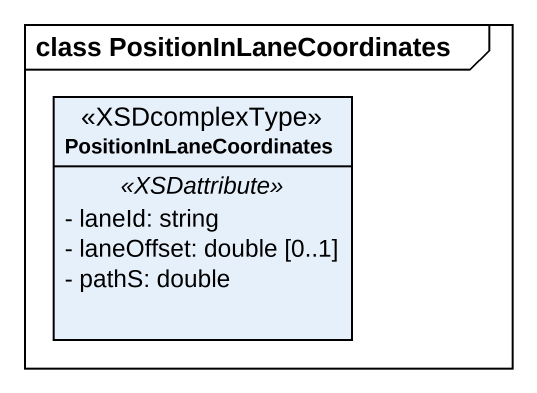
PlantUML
@startuml
mainframe class PositionInLaneCoordinates
hide circle
hide empty members
skinparam classAttributeIconSize 0
class PositionInLaneCoordinates <<XSDcomplexType>> {
  .. <<XSDattribute>> ..
  - laneId: string
  - laneOffset: double [0..1]
  - pathS: double
}
@enduml
